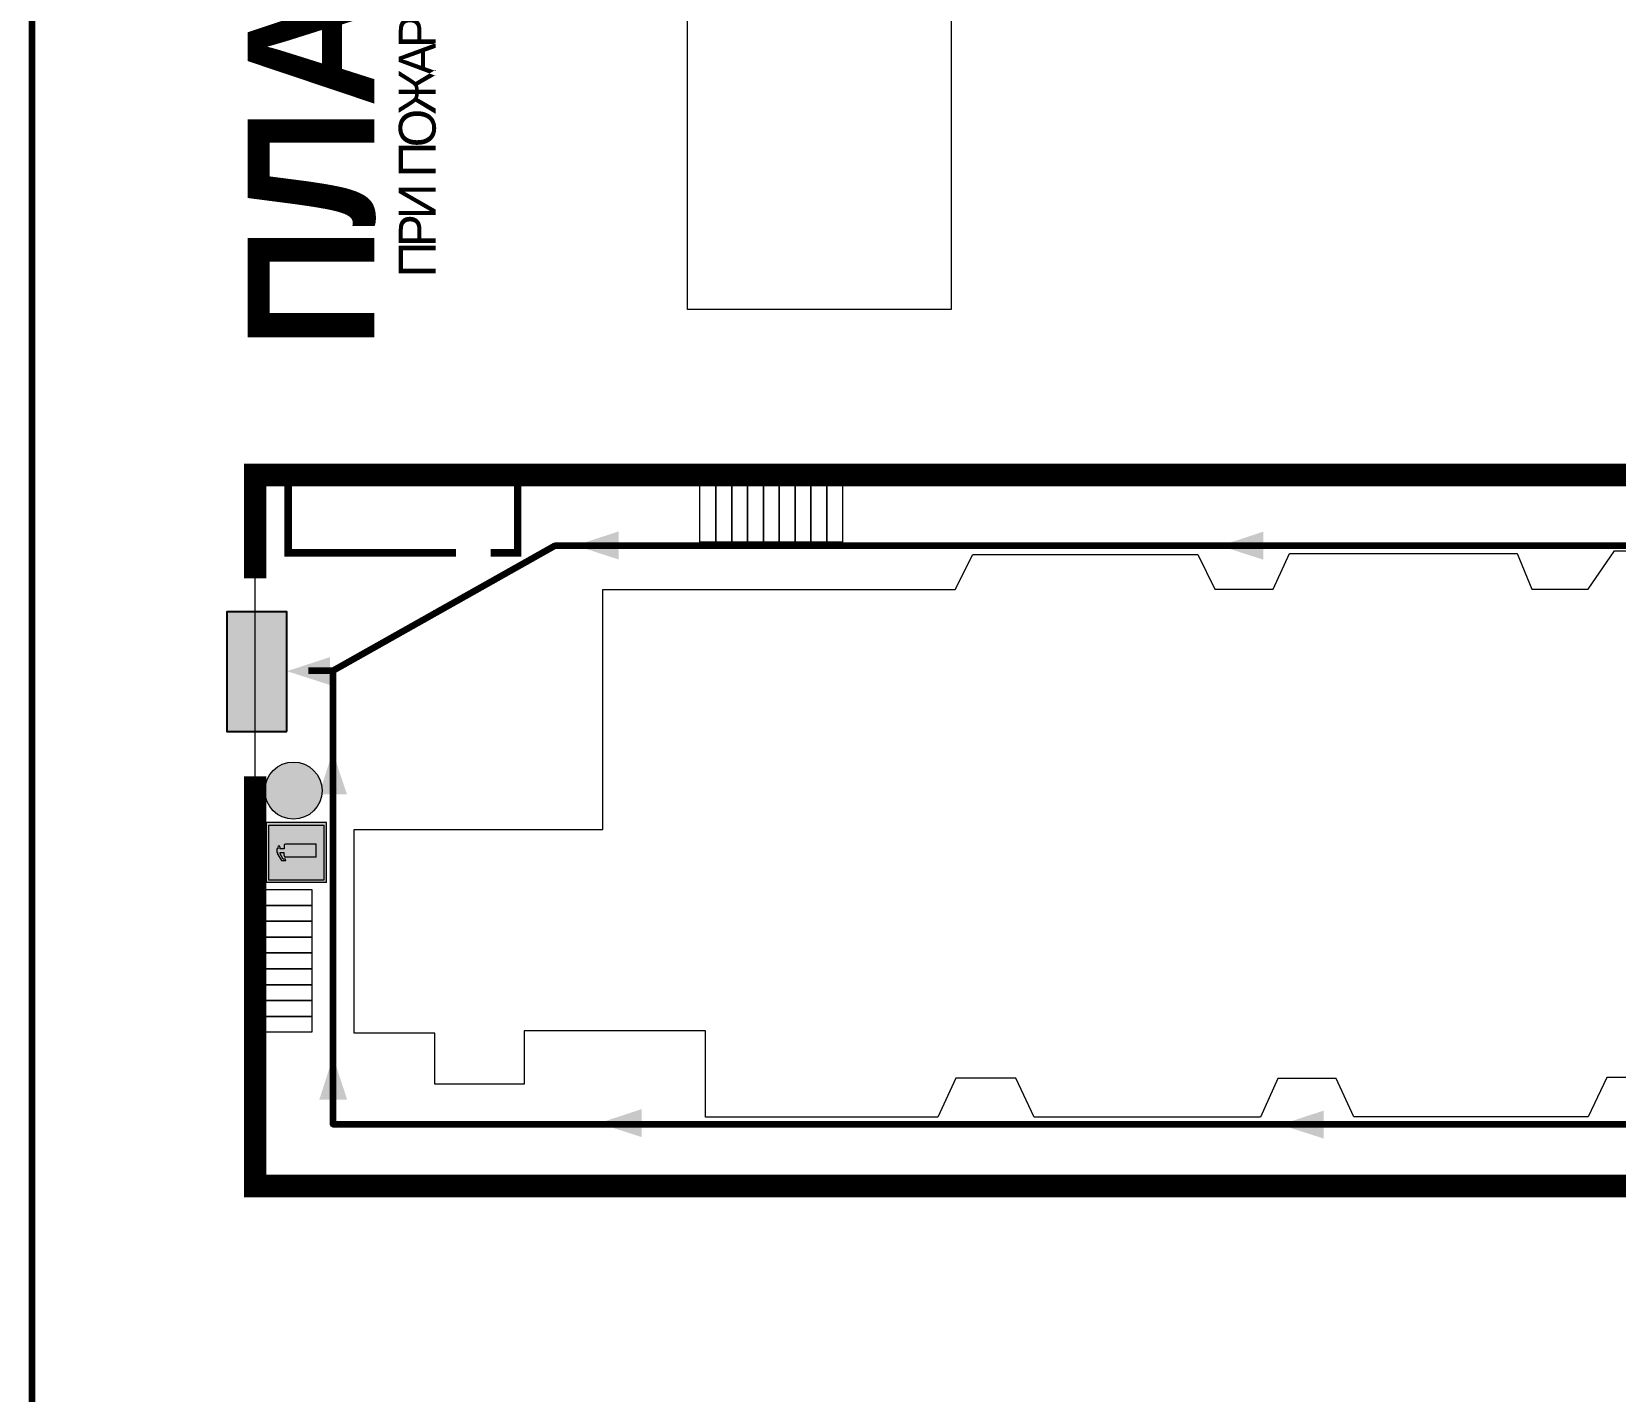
# Model space of a CAD drawing. Header units: millimetres. Extents: x 13114 to 67229, y 22859 to 38520.
# Drawn here: x 22290.7 to 22502.4, y 25073.5 to 25255.2 of the extents above; entities that cross this region are included whole.
import ezdxf

# ---------------------------------------------------------------- set-up
doc = ezdxf.new("R2010")
doc.units = ezdxf.units.MM
doc.layers.add('План_Штампы', color=7, linetype='Continuous')
doc.styles.add('обычный', font='arial.ttf')
picture_1 = doc.add_image_def('image1.jpg', size_in_pixel=(337, 105))

# ---------------------------------------------------------------- blocks, each defined once
blk = doc.blocks.new('A$C7B8C2D5B')
at = {"lineweight": 0}
h = blk.add_hatch(color=5, dxfattribs=at)
h.dxf.hatch_style = 1
h.paths.add_polyline_path([(1.397, -3.024, 1), (-2.112, -3.024, 1)])
at = {"color": 5, "lineweight": 0}
blk.add_circle((-0.358, -3.024), 1.755, dxfattribs=at)
blk = doc.blocks.new('A$C7B4425F7')
at = {"true_color": 0xffffff}
blk.add_hatch(color=7, dxfattribs=at).paths.add_polyline_path([(0, 0), (-16, 0), (-16, -8), (0, -8)])
h = blk.add_hatch(color=126)
h.paths.add_polyline_path([(-0.2, -0.2), (-15.8, -0.2), (-15.8, -7.8), (-0.2, -7.8)])
h.paths.add_polyline_path([(-11.76, -2.03), (-11.76, -3.66), (-11.17, -3.66, -0.568275), (-11.17, -6.18), (-12.58, -6.18), (-12.58, -2.03)], flags=16)
h.paths.add_polyline_path([(-13.33, -4.12, -0.495768), (-13.59, -6.18), (-15.03, -6.18), (-15.03, -2.03), (-13.59, -2.03, -0.487973)], flags=16)
h.paths.add_polyline_path([(-10.25, -2.03), (-9.48, -2.03), (-9.48, -6.18), (-10.25, -6.18)], flags=16)
h.paths.add_polyline_path([(-13.84, -3.69), (-14.24, -3.69), (-14.24, -3.03), (-13.9, -3.03, -0.692621)], flags=0)
h.paths.add_polyline_path([(-9.15, -2.03), (-8.4, -2.03), (-8.04, -3.07), (-7.68, -2.03), (-6.93, -2.03), (-7.64, -4.1), (-6.93, -6.18), (-7.68, -6.18), (-8.04, -5.14), (-8.4, -6.18), (-9.15, -6.18), (-8.44, -4.1)], flags=16)
h.paths.add_polyline_path([(-11.76, -4.46), (-11.42, -4.46, -0.692621), (-11.36, -5.12), (-11.76, -5.12)], flags=0)
h.paths.add_polyline_path([(-13.9, -5.2), (-14.24, -5.2), (-14.24, -4.55), (-13.84, -4.55, -0.708038)], flags=0)
edge = h.paths.add_edge_path(flags=16)
edge.add_ellipse((-5.51, -4.08), major_axis=(0, 2.05), ratio=0.586184, start_angle=0, end_angle=360)
edge = h.paths.add_edge_path(flags=0)
edge.add_ellipse((-5.51, -4.08), major_axis=(0, 1.14), ratio=0.454828, start_angle=0, end_angle=360)
h.paths.add_polyline_path([(-4.13, -4.96, 0.377264), (-3.48, -4.52, 0.0555), (-3.16, -2.03), (-1.66, -2.03), (-1.66, -4.96), (-0.96, -4.96), (-0.96, -7.01), (-1.75, -7.01), (-1.75, -6.18), (-3.3, -6.18), (-3.3, -7.02), (-4.13, -7.02)], flags=16)
h.paths.add_polyline_path([(-2.73, -2.91), (-2.28, -2.91), (-2.28, -4.96), (-3.05, -4.96, 0.079136)], flags=0)
at = {"color": 126}
blk.add_lwpolyline([(-16, -8), (0, -8), (0, 0), (-16, 0)], close=True, dxfattribs=at)
blk = doc.blocks.new('A$C3AD82952')
at = {"true_color": 0xf5f5ff}
h = blk.add_hatch(color=7, dxfattribs=at)
h.dxf.hatch_style = 1
h.paths.add_polyline_path([(8.21, 8.73, 0.414214), (7.89, 9.05), (7.22, 9.05), (7.22, 9.92), (7.59, 9.92, 1), (7.57, 10.36), (7.22, 10.36), (7.22, 10.6), (6.43, 10.6), (6.43, 10.36), (6.01, 10.36), (4.74, 9.59), (4.74, 8.69), (4.98, 8.73), (4.98, 9.26), (6.12, 9.91), (6.43, 9.91), (6.43, 9.05), (5.76, 9.05, 0.414214), (5.44, 8.73), (5.44, 2.2), (8.21, 2.2)], flags=0)
h.paths.add_polyline_path([(12.8, 12.8), (0, 12.8), (0, 0), (12.8, 0)])
h.paths.add_polyline_path([(0.51, 12.29), (12.29, 12.29), (12.29, 0.51), (0.51, 0.51)], flags=16)
h.paths.add_polyline_path([(4.74, 9.59), (6.01, 10.36), (6.43, 10.36), (6.43, 10.6), (7.22, 10.6), (7.22, 10.36), (7.59, 10.36, -0.94586), (7.59, 9.92), (7.22, 9.92), (7.22, 9.05), (7.89, 9.05, -0.414214), (8.21, 8.73), (8.21, 2.2), (5.44, 2.2), (5.44, 8.73, -0.414214), (5.76, 9.05), (6.43, 9.05), (6.43, 9.91), (6.12, 9.91), (4.98, 9.26), (4.98, 8.73), (4.74, 8.69)], flags=0)
h = blk.add_hatch(color=242)
h.dxf.hatch_style = 1
h.paths.add_polyline_path([(12.29, 12.29), (0.51, 12.29), (0.51, 0.51), (12.29, 0.51)])
h.paths.add_polyline_path([(4.74, 8.69), (4.74, 9.59), (6.01, 10.36), (6.43, 10.36), (6.43, 10.6), (7.22, 10.6), (7.22, 10.36), (7.59, 10.36, -0.94586), (7.59, 9.92), (7.22, 9.92), (7.22, 9.05), (7.89, 9.05, -0.414214), (8.21, 8.73), (8.21, 2.2), (5.44, 2.2), (5.44, 8.73, -0.414214), (5.76, 9.05), (6.43, 9.05), (6.43, 9.91), (6.12, 9.91), (4.98, 9.26), (4.98, 8.73)], flags=16)
h = blk.add_hatch(color=7, dxfattribs=at)
h.dxf.hatch_style = 1
h.paths.add_polyline_path([(8.21, 8.73, 0.414214), (7.89, 9.05), (7.22, 9.05), (7.22, 9.92), (7.59, 9.92, 1), (7.57, 10.36), (7.22, 10.36), (7.22, 10.6), (6.43, 10.6), (6.43, 10.36), (6.01, 10.36), (4.74, 9.59), (4.74, 8.69), (4.98, 8.73), (4.98, 9.26), (6.12, 9.91), (6.43, 9.91), (6.43, 9.05), (5.76, 9.05, 0.414214), (5.44, 8.73), (5.44, 2.2), (8.21, 2.2)])
at = {"color": 242, "lineweight": 5}
for p, q in [((0, 0), (0, 12.8)), ((0, 12.8), (12.8, 12.8)), ((6.01, 10.36), (4.74, 9.59)), ((6.01, 10.36), (6.43, 10.36)), ((7.22, 10.6), (6.43, 10.6)), ((6.43, 10.6), (6.43, 10.36)), ((7.22, 10.36), (7.22, 10.6)), ((7.59, 10.36), (7.22, 10.36)), ((12.8, 0), (12.8, 12.8)), ((4.74, 9.59), (4.74, 8.69)), ((4.74, 8.69), (4.98, 8.73)), ((4.98, 9.26), (6.12, 9.91)), ((4.98, 8.73), (4.98, 9.26)), ((5.44, 2.2), (5.44, 8.73)), ((5.76, 9.05), (6.43, 9.05)), ((6.12, 9.91), (6.43, 9.91)), ((6.43, 9.91), (6.43, 9.05)), ((7.22, 9.05), (7.22, 9.92)), ((7.59, 9.92), (7.22, 9.92)), ((7.89, 9.05), (7.22, 9.05)), ((8.21, 2.2), (8.21, 8.73)), ((0, 0), (12.8, 0)), ((5.44, 2.2), (8.21, 2.2))]:
    blk.add_line(p, q, dxfattribs=at)
blk.add_lwpolyline([(0.51, 12.29), (12.29, 12.29), (12.29, 0.51), (0.51, 0.51)], close=True, dxfattribs=at)
for centre, radius, start, end in [((7.58, 10.14), 0.223, 273.1875, 86.8125), ((5.76, 8.73), 0.32, 90, 180), ((7.89, 8.73), 0.32, 0, 90)]:
    blk.add_arc(centre, radius, start, end, dxfattribs=at)

msp = doc.modelspace()

# ---------------------------------------------------------------- linework, layer by layer
at = {"color": 6, "lineweight": 100}
msp.add_lwpolyline([(22290.71, 25066.78), (22890.71, 25066.78), (22890.71, 25461.78), (22290.71, 25461.78)], close=True, dxfattribs=at)
at = {"lineweight": 0}
for points, const_width in [([(22320.58, 25182.14), (22320.58, 25195.97), (22761.51, 25195.97)], 3), ([(22347.43, 25185.57), (22324.99, 25185.57), (22324.99, 25195.88)], 1), ([(22355.68, 25196.4), (22355.68, 25185.57), (22352.07, 25185.57)], 1), ([(22666.34, 25100.96), (22320.58, 25100.96), (22320.58, 25155.71)], 3)]:
    msp.add_lwpolyline(points, dxfattribs=dict(at, const_width=const_width))
for points in [[(22382.16, 25187), (22380.04, 25187), (22380.04, 25194.61), (22382.16, 25194.61)], [(22384.28, 25187), (22382.16, 25187), (22382.16, 25194.61), (22384.28, 25194.61)], [(22386.4, 25187), (22384.28, 25187), (22384.28, 25194.61), (22386.4, 25194.61)], [(22388.52, 25187), (22386.4, 25187), (22386.4, 25194.61), (22388.52, 25194.61)], [(22390.63, 25187), (22388.52, 25187), (22388.52, 25194.61), (22390.63, 25194.61)], [(22392.75, 25187), (22390.63, 25187), (22390.63, 25194.61), (22392.75, 25194.61)], [(22394.87, 25187), (22392.75, 25187), (22392.75, 25194.61), (22394.87, 25194.61)], [(22396.99, 25187), (22394.87, 25187), (22394.87, 25194.61), (22396.99, 25194.61)], [(22399.11, 25187), (22396.99, 25187), (22396.99, 25194.61), (22399.11, 25194.61)], [(22320.56, 25138.44), (22320.56, 25140.56), (22328.16, 25140.56), (22328.16, 25138.44)], [(22320.56, 25136.33), (22320.56, 25138.44), (22328.16, 25138.44), (22328.16, 25136.33)], [(22320.56, 25134.21), (22320.56, 25136.33), (22328.16, 25136.33), (22328.16, 25134.21)], [(22320.56, 25132.09), (22320.56, 25134.21), (22328.16, 25134.21), (22328.16, 25132.09)], [(22320.56, 25129.97), (22320.56, 25132.09), (22328.16, 25132.09), (22328.16, 25129.97)], [(22320.56, 25127.85), (22320.56, 25129.97), (22328.16, 25129.97), (22328.16, 25127.85)], [(22320.56, 25125.74), (22320.56, 25127.85), (22328.16, 25127.85), (22328.16, 25125.74)], [(22320.56, 25123.62), (22320.56, 25125.74), (22328.16, 25125.74), (22328.16, 25123.62)], [(22320.56, 25121.5), (22320.56, 25123.62), (22328.16, 25123.62), (22328.16, 25121.5)]]:
    msp.add_lwpolyline(points, close=True, dxfattribs=at)
for points in [[(22320.58, 25155.71), (22320.58, 25184.76)], [(22508.64, 25115.45), (22501.26, 25115.45), (22498.76, 25110.21), (22467.45, 25110.21), (22465.06, 25115.31), (22457.29, 25115.31), (22454.97, 25110.16), (22424.73, 25110.16), (22422.26, 25115.38), (22414.25, 25115.38), (22411.85, 25110.14), (22380.76, 25110.14), (22380.76, 25121.7), (22356.52, 25121.7), (22356.52, 25114.57), (22344.59, 25114.57), (22344.59, 25121.37), (22333.82, 25121.37), (22333.82, 25148.6), (22367.07, 25148.6), (22367.07, 25180.65), (22414.16, 25180.65), (22416.52, 25185.33), (22446.57, 25185.33), (22448.88, 25180.73), (22456.67, 25180.73), (22458.86, 25185.47), (22489.28, 25185.47), (22491.22, 25180.73), (22498.77, 25180.73), (22502.3, 25185.83), (22531.4, 25185.83)]]:
    msp.add_lwpolyline(points, dxfattribs=at)
at = {"color": 126, "lineweight": 100, "true_color": 0x008754}
for points in [[(22676.21, 25141.79), (22676.21, 25186.51), (22360.64, 25186.51), (22330.96, 25169.81), (22330.96, 25109.21), (22676.21, 25109.21), (22676.21, 25141.79)], [(22330.96, 25169.81), (22327.69, 25169.81)]]:
    msp.add_lwpolyline(points, dxfattribs=at)
at = {"layer": 'План_Штампы', "color": 126, "true_color": 0x008754}
for points in [[(22369.16, 25188.42), (22369.15, 25184.68), (22363.41, 25186.54)], [(22455.33, 25188.39), (22455.33, 25184.65), (22449.59, 25186.5)], [(22330.59, 25171.63), (22330.58, 25167.9), (22324.84, 25169.75)], [(22332.85, 25153.27), (22329.11, 25153.28), (22330.96, 25159.01)], [(22332.89, 25112.47), (22329.15, 25112.48), (22331, 25118.22)], [(22372.25, 25111.23), (22372.24, 25107.49), (22366.51, 25109.34)], [(22463.41, 25111.03), (22463.41, 25107.29), (22457.67, 25109.14)]]:
    msp.add_solid(points, dxfattribs=at)

# ---------------------------------------------------------------- block references
for name, p, xscale, yscale, zscale, rotation in [('A$C7B8C2D5B', (22324.92, 25147.2), 2.177419353276491, 2.177419353276491, 2.177419353276491, 180), ('A$C3AD82952', (22330.1, 25141.51), 0.625, 0.625, 0.625, 90)]:
    msp.add_blockref(name, p, dxfattribs=dict(xscale=xscale, yscale=yscale, zscale=zscale, rotation=rotation))
at = {"layer": 'План_Штампы', "rotation": 90}
msp.add_blockref('A$C7B4425F7', (22316.81, 25177.69), dxfattribs=at)

# ---------------------------------------------------------------- texts
at = {"color": 0, "lineweight": 0, "insert": (22339.65, 25328.25), "char_height": 6.16, "width": 345.8962, "attachment_point": 5, "rotation": 90, "style": 'обычный'}
msp.add_mtext('{\\fArial Black|b1|i0|c204|p34;\\H2x;\\T0.85;  \\fArial Narrow|b0|i0|c204|p34;\\H0.8x;\\W0.9;\\P\\fProxima Nova Rg|b0|i0|c204|p2;\\H0.5x;\\W1;\\C256;ПРИ ПОЖАРЕ  ИЛИ ДРУГИХ ЧРЕЗВЫЧАЙНЫХ СИТУАЦИЯХ  ИЗ ПОМЕЩЕНИЙ \\fProxima Nova Rg|b1|i0|c204|p2;\\H1.25x;\\P1 ЭТАЖА  ЦЭО: \\fProxima Nova Rg|b1|i0|c0|p2; \\fProxima Nova Rg|b1|i0|c204|p2;НАСОСНАЯ №5}', dxfattribs=at)
at = {"lineweight": 0, "insert": (22319.59, 25212.85), "char_height": 16.94, "width": 380.2954, "attachment_point": 1, "rotation": 90, "style": 'обычный'}
msp.add_mtext('{\\fProxima Nova Rg|b1|i0|c204|p2;ПЛАН ЭВАКУАЦИИ}', dxfattribs=at)

# ---------------------------------------------------------------- pictures from other files: only their frames are drawn
at = {"color": 7, "lineweight": 0, "true_color": 0xf5f5ff}
image = msp.add_image(picture_1, insert=(22413.63, 25218.1), size_in_units=(113.11, 35.24), rotation=90, dxfattribs=at)
image.dxf.flags = 7

doc.saveas('drawing.dxf')
